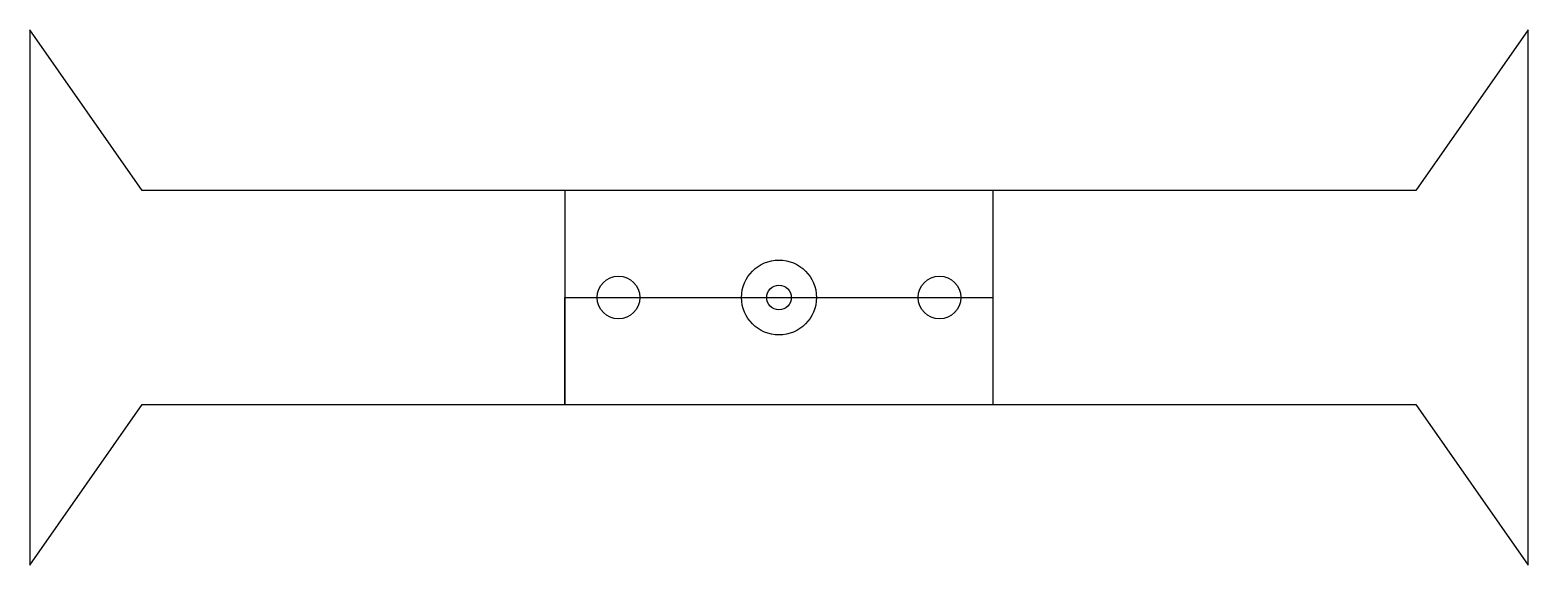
# Model space of a CAD drawing. Header units: millimetres. Extents: x 1 to 141, y 4 to 54.
import ezdxf

# ---------------------------------------------------------------- set-up
doc = ezdxf.new("R2010")
doc.units = ezdxf.units.MM
doc.layers.get('0').update_dxf_attribs({"linetype": 'CONTINUOUS'})

msp = doc.modelspace()

# ---------------------------------------------------------------- linework, layer by layer
for p, q in [((91.25, 19), (91.25, 39)), ((51.25, 19), (91.25, 19))]:
    msp.add_line(p, q)
for points in [[(130.75, 39), (11.75, 39), (1.25, 54), (1.25, 4), (11.75, 19), (130.75, 19), (141.25, 4), (141.25, 54)], [(71.25, 29), (86.25, 29), (91.25, 29), (91.25, 39), (51.25, 39), (51.25, 19), (51.25, 29), (56.25, 29)]]:
    msp.add_lwpolyline(points, close=True)
for centre, radius in [((71.25, 29), 3.5), ((56.25, 29), 2), ((86.25, 29), 2), ((71.25, 29), 1.15), ((71.25, 29), 1.15)]:
    msp.add_circle(centre, radius)

doc.saveas('drawing.dxf')
